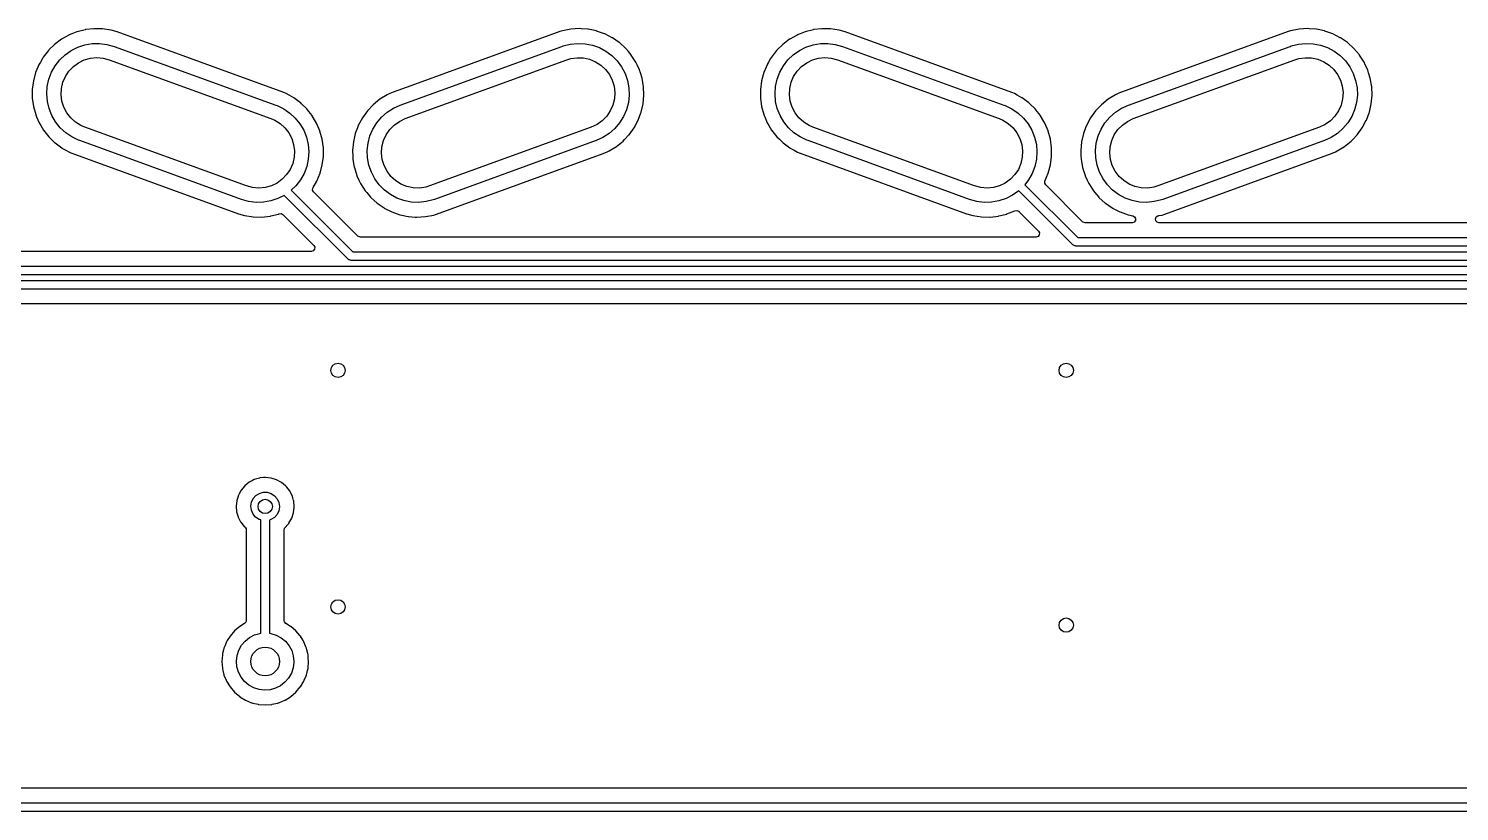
# Model space of a CAD drawing. Extents: x 14 to 417, y -165 to -100.
# Drawn here: x 65.41 to 115.32, y -162.71 to -135.39 of the extents above; entities that cross this region are included whole.
import ezdxf

# ---------------------------------------------------------------- set-up
doc = ezdxf.new("R2010")
doc.units = 0
doc.layers.add('BLACK', color=7, linetype='CONTINUOUS')

msp = doc.modelspace()

# ---------------------------------------------------------------- linework, layer by layer
at = {"layer": 'BLACK', "linetype": 'CONTINUOUS'}
for p, q in [((66.8112, -135.619), (66.5571, -135.762)), ((66.8149, -135.617), (66.8112, -135.619)), ((66.8112, -135.619), (66.8112, -135.619)), ((66.8187, -135.615), (66.8149, -135.617)), ((66.8188, -135.615), (66.8187, -135.615)), ((66.9199, -135.575), (66.8188, -135.615)), ((67.0934, -135.505), (66.9199, -135.575)), ((67.0975, -135.504), (67.0934, -135.505)), ((67.3802, -135.433), (67.0975, -135.504)), ((67.0975, -135.504), (67.0975, -135.504)), ((67.3843, -135.432), (67.3802, -135.433)), ((67.3802, -135.433), (67.3802, -135.433)), ((67.3885, -135.431), (67.3843, -135.432)), ((67.6782, -135.398), (67.3885, -135.431)), ((67.6823, -135.397), (67.6782, -135.398)), ((67.6782, -135.398), (67.6782, -135.398)), ((67.6865, -135.397), (67.6823, -135.397)), ((67.9781, -135.402), (67.6865, -135.397)), ((67.9823, -135.402), (67.9781, -135.402)), ((68.279, -135.447), (67.9823, -135.402)), ((68.283, -135.448), (68.279, -135.447)), ((68.4919, -135.509), (68.283, -135.448)), ((68.283, -135.448), (68.283, -135.448)), ((68.4939, -135.51), (68.4919, -135.509)), ((68.4958, -135.51), (68.4939, -135.51)), ((74.3068, -137.625), (68.4958, -135.51)), ((68.4958, -135.51), (68.4958, -135.51)), ((83.9379, -135.498), (78.7357, -137.392)), ((83.9392, -135.498), (83.9379, -135.498)), ((83.9379, -135.498), (83.9379, -135.498)), ((83.9867, -135.483), (83.9392, -135.498)), ((84.0255, -135.471), (83.9867, -135.483)), ((84.0289, -135.469), (84.0255, -135.471)), ((84.0255, -135.471), (84.0255, -135.471)), ((84.3234, -135.412), (84.0289, -135.469)), ((84.6229, -135.394), (84.3234, -135.412)), ((84.68, -135.399), (84.6229, -135.394)), ((84.9179, -135.416), (84.68, -135.399)), ((84.9221, -135.416), (84.9179, -135.416)), ((84.9179, -135.416), (84.9179, -135.416)), ((84.9262, -135.417), (84.9221, -135.416)), ((85.2117, -135.477), (84.9262, -135.417)), ((84.9262, -135.417), (84.9262, -135.417)), ((85.2158, -135.478), (85.2117, -135.477)), ((85.2117, -135.477), (85.2117, -135.477)), ((85.4988, -135.577), (85.2158, -135.478)), ((85.5025, -135.579), (85.4988, -135.577)), ((85.7624, -135.712), (85.5025, -135.579)), ((85.5025, -135.579), (85.5025, -135.579)), ((85.7661, -135.714), (85.7624, -135.712)), ((85.7696, -135.716), (85.7661, -135.714)), ((86.0096, -135.882), (85.7696, -135.716)), ((85.7696, -135.716), (85.7696, -135.716)), ((92.2112, -135.619), (91.9571, -135.762)), ((92.2149, -135.617), (92.2112, -135.619)), ((92.2112, -135.619), (92.2112, -135.619)), ((92.2188, -135.615), (92.2149, -135.617)), ((92.3199, -135.575), (92.2188, -135.615)), ((92.2188, -135.615), (92.2188, -135.615)), ((92.4934, -135.505), (92.3199, -135.575)), ((92.4975, -135.504), (92.4934, -135.505)), ((92.7802, -135.433), (92.4975, -135.504)), ((92.4975, -135.504), (92.4975, -135.504)), ((92.7843, -135.432), (92.7802, -135.433)), ((92.7802, -135.433), (92.7802, -135.433)), ((92.7885, -135.431), (92.7843, -135.432)), ((93.0782, -135.398), (92.7885, -135.431)), ((93.0823, -135.397), (93.0782, -135.398)), ((93.0782, -135.398), (93.0782, -135.398)), ((93.0865, -135.397), (93.0823, -135.397)), ((93.3781, -135.402), (93.0865, -135.397)), ((93.3823, -135.402), (93.3781, -135.402)), ((93.679, -135.447), (93.3823, -135.402)), ((93.683, -135.448), (93.679, -135.447)), ((93.8919, -135.509), (93.683, -135.448)), ((93.683, -135.448), (93.683, -135.448)), ((93.8939, -135.51), (93.8919, -135.509)), ((93.8958, -135.51), (93.8939, -135.51)), ((99.7068, -137.625), (93.8958, -135.51)), ((93.8958, -135.51), (93.8958, -135.51)), ((109.338, -135.498), (104.136, -137.392)), ((109.339, -135.498), (109.338, -135.498)), ((109.338, -135.498), (109.338, -135.498)), ((109.387, -135.483), (109.339, -135.498)), ((109.426, -135.471), (109.387, -135.483)), ((109.429, -135.469), (109.426, -135.471)), ((109.426, -135.471), (109.426, -135.471)), ((109.723, -135.412), (109.429, -135.469)), ((110.023, -135.394), (109.723, -135.412)), ((110.08, -135.399), (110.023, -135.394)), ((110.318, -135.416), (110.08, -135.399)), ((110.322, -135.416), (110.318, -135.416)), ((110.318, -135.416), (110.318, -135.416)), ((110.326, -135.417), (110.322, -135.416)), ((110.612, -135.477), (110.326, -135.417)), ((110.326, -135.417), (110.326, -135.417)), ((110.616, -135.478), (110.612, -135.477)), ((110.612, -135.477), (110.612, -135.477)), ((110.899, -135.577), (110.616, -135.478)), ((110.903, -135.579), (110.899, -135.577)), ((111.162, -135.712), (110.903, -135.579)), ((110.903, -135.579), (110.903, -135.579)), ((111.166, -135.714), (111.162, -135.712)), ((111.17, -135.716), (111.166, -135.714)), ((111.41, -135.882), (111.17, -135.716)), ((111.17, -135.716), (111.17, -135.716)), ((66.0977, -136.158), (65.9193, -136.388)), ((66.1002, -136.155), (66.0977, -136.158)), ((66.0977, -136.158), (66.0977, -136.158)), ((66.1169, -136.139), (66.1002, -136.155)), ((66.3109, -135.947), (66.1169, -136.139)), ((66.3139, -135.944), (66.3109, -135.947)), ((66.3109, -135.947), (66.3109, -135.947)), ((66.5535, -135.764), (66.3139, -135.944)), ((66.5571, -135.762), (66.5535, -135.764)), ((66.6798, -136.308), (66.8916, -136.158)), ((66.8916, -136.158), (67.1232, -136.041)), ((67.1232, -136.041), (67.3696, -135.96)), ((67.3696, -135.96), (67.6252, -135.916)), ((67.6252, -135.916), (67.8845, -135.91)), ((67.8845, -135.91), (68.1418, -135.943)), ((68.1418, -135.943), (68.3915, -136.013)), ((68.3915, -136.013), (74.0296, -138.066)), ((78.3704, -138.066), (84.0085, -136.013)), ((84.0085, -136.013), (84.0518, -135.998)), ((84.0518, -135.998), (84.3032, -135.935)), ((84.3032, -135.935), (84.5613, -135.909)), ((84.5613, -135.909), (84.8203, -135.921)), ((84.8203, -135.921), (85.0747, -135.972)), ((85.0747, -135.972), (85.3189, -136.059)), ((85.3189, -136.059), (85.5474, -136.182)), ((85.5474, -136.182), (85.7552, -136.337)), ((86.0131, -135.884), (86.0096, -135.882)), ((86.0096, -135.882), (86.0096, -135.882)), ((86.2353, -136.086), (86.0131, -135.884)), ((86.238, -136.089), (86.2353, -136.086)), ((86.3285, -136.196), (86.238, -136.089)), ((86.238, -136.089), (86.238, -136.089)), ((86.429, -136.315), (86.3285, -136.196)), ((91.4977, -136.158), (91.3193, -136.388)), ((91.5002, -136.155), (91.4977, -136.158)), ((91.4977, -136.158), (91.4977, -136.158)), ((91.5169, -136.139), (91.5002, -136.155)), ((91.7109, -135.947), (91.5169, -136.139)), ((91.7139, -135.944), (91.7109, -135.947)), ((91.7109, -135.947), (91.7109, -135.947)), ((91.9535, -135.764), (91.7139, -135.944)), ((91.9571, -135.762), (91.9535, -135.764)), ((92.0798, -136.308), (92.2916, -136.158)), ((92.2916, -136.158), (92.5232, -136.041)), ((92.5232, -136.041), (92.7696, -135.96)), ((92.7696, -135.96), (93.0252, -135.916)), ((93.0252, -135.916), (93.2845, -135.91)), ((93.2845, -135.91), (93.5418, -135.943)), ((93.5418, -135.943), (93.7915, -136.013)), ((93.7915, -136.013), (99.4296, -138.066)), ((103.77, -138.066), (109.409, -136.013)), ((109.409, -136.013), (109.452, -135.998)), ((109.452, -135.998), (109.703, -135.935)), ((109.703, -135.935), (109.961, -135.909)), ((109.961, -135.909), (110.22, -135.921)), ((110.22, -135.921), (110.475, -135.972)), ((110.475, -135.972), (110.719, -136.059)), ((110.719, -136.059), (110.947, -136.182)), ((110.947, -136.182), (111.155, -136.337)), ((111.413, -135.884), (111.41, -135.882)), ((111.41, -135.882), (111.41, -135.882)), ((111.635, -136.086), (111.413, -135.884)), ((111.638, -136.089), (111.635, -136.086)), ((111.729, -136.196), (111.638, -136.089)), ((111.638, -136.089), (111.638, -136.089)), ((111.829, -136.315), (111.729, -136.196)), ((65.7311, -136.734), (65.6501, -136.928)), ((65.7638, -136.655), (65.7311, -136.734)), ((65.7654, -136.651), (65.7638, -136.655)), ((65.7638, -136.655), (65.7638, -136.655)), ((65.8052, -136.583), (65.7654, -136.651)), ((65.8888, -136.439), (65.8052, -136.583)), ((65.9163, -136.392), (65.8888, -136.439)), ((65.9193, -136.388), (65.9163, -136.392)), ((66.2069, -136.918), (66.3336, -136.692)), ((66.3336, -136.692), (66.4924, -136.487)), ((66.4924, -136.487), (66.6798, -136.308)), ((66.816, -136.878), (66.9696, -136.717)), ((66.9696, -136.717), (67.1491, -136.586)), ((67.1491, -136.586), (67.349, -136.489)), ((67.349, -136.489), (67.563, -136.429)), ((67.563, -136.429), (67.7842, -136.408)), ((67.7842, -136.408), (68.0057, -136.426)), ((68.0057, -136.426), (68.2204, -136.483)), ((68.2204, -136.483), (73.8586, -138.535)), ((78.5414, -138.535), (84.1796, -136.483)), ((84.1796, -136.483), (84.3174, -136.442)), ((84.3174, -136.442), (84.5373, -136.41)), ((84.5373, -136.41), (84.7594, -136.417)), ((84.7594, -136.417), (84.9767, -136.464)), ((84.9767, -136.464), (85.1823, -136.548)), ((85.1823, -136.548), (85.3698, -136.668)), ((85.3698, -136.668), (85.5331, -136.818)), ((85.7552, -136.337), (85.9378, -136.521)), ((85.9378, -136.521), (86.0912, -136.731)), ((86.0912, -136.731), (86.2119, -136.96)), ((86.4313, -136.318), (86.429, -136.315)), ((86.5884, -136.564), (86.4313, -136.318)), ((86.5906, -136.567), (86.5884, -136.564)), ((86.5884, -136.564), (86.5884, -136.564)), ((86.6316, -136.655), (86.5906, -136.567)), ((86.7157, -136.836), (86.6316, -136.655)), ((91.1311, -136.734), (91.0501, -136.928)), ((91.1638, -136.655), (91.1311, -136.734)), ((91.1654, -136.651), (91.1638, -136.655)), ((91.1638, -136.655), (91.1638, -136.655)), ((91.2052, -136.583), (91.1654, -136.651)), ((91.2888, -136.439), (91.2052, -136.583)), ((91.3163, -136.392), (91.2888, -136.439)), ((91.3193, -136.388), (91.3163, -136.392)), ((91.6069, -136.918), (91.7336, -136.692)), ((91.7336, -136.692), (91.8924, -136.487)), ((91.8924, -136.487), (92.0798, -136.308)), ((92.216, -136.878), (92.3696, -136.717)), ((92.3696, -136.717), (92.5491, -136.586)), ((92.5491, -136.586), (92.749, -136.489)), ((92.749, -136.489), (92.963, -136.429)), ((92.963, -136.429), (93.1842, -136.408)), ((93.1842, -136.408), (93.4057, -136.426)), ((93.4057, -136.426), (93.6204, -136.483)), ((93.6204, -136.483), (99.2586, -138.535)), ((103.941, -138.535), (109.58, -136.483)), ((109.58, -136.483), (109.717, -136.442)), ((109.717, -136.442), (109.937, -136.41)), ((109.937, -136.41), (110.159, -136.417)), ((110.159, -136.417), (110.377, -136.464)), ((110.377, -136.464), (110.582, -136.548)), ((110.582, -136.548), (110.77, -136.668)), ((110.77, -136.668), (110.933, -136.818)), ((111.155, -136.337), (111.338, -136.521)), ((111.338, -136.521), (111.491, -136.731)), ((111.491, -136.731), (111.612, -136.96)), ((111.831, -136.318), (111.829, -136.315)), ((111.988, -136.564), (111.831, -136.318)), ((111.991, -136.567), (111.988, -136.564)), ((111.988, -136.564), (111.988, -136.564)), ((112.032, -136.655), (111.991, -136.567)), ((112.116, -136.836), (112.032, -136.655)), ((65.5725, -137.218), (65.5338, -137.516)), ((65.6501, -136.928), (65.5725, -137.218)), ((66.06, -137.414), (66.115, -137.161)), ((66.115, -137.161), (66.2069, -136.918)), ((66.6055, -137.268), (66.6934, -137.063)), ((66.6934, -137.063), (66.816, -136.878)), ((85.5331, -136.818), (85.6671, -136.996)), ((85.6671, -136.996), (85.7677, -137.194)), ((85.7677, -137.194), (85.8315, -137.407)), ((86.2119, -136.96), (86.2974, -137.205)), ((86.2974, -137.205), (86.3458, -137.46)), ((86.7174, -136.839), (86.7157, -136.836)), ((86.7157, -136.836), (86.7157, -136.836)), ((86.7187, -136.843), (86.7174, -136.839)), ((86.7466, -136.933), (86.7187, -136.843)), ((86.7187, -136.843), (86.7187, -136.843)), ((86.8072, -137.126), (86.7466, -136.933)), ((86.8582, -137.421), (86.8072, -137.126)), ((90.9725, -137.218), (90.9338, -137.516)), ((91.0501, -136.928), (90.9725, -137.218)), ((91.46, -137.414), (91.515, -137.161)), ((91.515, -137.161), (91.6069, -136.918)), ((92.0055, -137.268), (92.0934, -137.063)), ((92.0934, -137.063), (92.216, -136.878)), ((110.933, -136.818), (111.067, -136.996)), ((111.067, -136.996), (111.168, -137.194)), ((111.168, -137.194), (111.232, -137.407)), ((111.612, -136.96), (111.697, -137.205)), ((111.697, -137.205), (111.746, -137.46)), ((112.117, -136.839), (112.116, -136.836)), ((112.116, -136.836), (112.116, -136.836)), ((112.119, -136.843), (112.117, -136.839)), ((112.147, -136.933), (112.119, -136.843)), ((112.119, -136.843), (112.119, -136.843)), ((112.207, -137.126), (112.147, -136.933)), ((112.258, -137.421), (112.207, -137.126)), ((65.5338, -137.516), (65.5342, -137.614)), ((65.5342, -137.614), (65.5349, -137.807)), ((66.043, -137.673), (66.06, -137.414)), ((66.0645, -137.932), (66.043, -137.673)), ((66.5438, -137.706), (66.5551, -137.484)), ((66.5721, -137.926), (66.5438, -137.706)), ((66.5551, -137.484), (66.6055, -137.268)), ((74.3081, -137.626), (74.3068, -137.625)), ((74.3068, -137.625), (74.3068, -137.625)), ((74.3095, -137.626), (74.3081, -137.626)), ((74.3386, -137.639), (74.3095, -137.626)), ((74.3095, -137.626), (74.3095, -137.626)), ((74.3949, -137.662), (74.3386, -137.639)), ((74.4909, -137.715), (74.3949, -137.662)), ((74.6536, -137.805), (74.4909, -137.715)), ((77.9202, -137.704), (77.6641, -137.86)), ((78.0119, -137.664), (77.9202, -137.704)), ((78.123, -137.615), (78.0119, -137.664)), ((78.1231, -137.615), (78.123, -137.615)), ((78.125, -137.614), (78.1231, -137.615)), ((78.7357, -137.392), (78.125, -137.614)), ((85.8315, -137.407), (85.8567, -137.627)), ((85.8567, -137.627), (85.8424, -137.849)), ((86.356, -137.719), (86.3278, -137.977)), ((86.3458, -137.46), (86.356, -137.719)), ((86.8415, -138.02), (86.8697, -137.721)), ((86.8697, -137.721), (86.8582, -137.421)), ((90.9338, -137.516), (90.9342, -137.614)), ((90.9342, -137.614), (90.9349, -137.807)), ((91.443, -137.673), (91.46, -137.414)), ((91.4645, -137.932), (91.443, -137.673)), ((91.9438, -137.706), (91.9551, -137.484)), ((91.9721, -137.926), (91.9438, -137.706)), ((91.9551, -137.484), (92.0055, -137.268)), ((99.7081, -137.626), (99.7068, -137.625)), ((99.7068, -137.625), (99.7068, -137.625)), ((99.7095, -137.626), (99.7081, -137.626)), ((99.7386, -137.639), (99.7095, -137.626)), ((99.7095, -137.626), (99.7095, -137.626)), ((99.7949, -137.662), (99.7386, -137.639)), ((99.8909, -137.715), (99.7949, -137.662)), ((100.054, -137.805), (99.8909, -137.715)), ((103.32, -137.704), (103.064, -137.86)), ((103.412, -137.664), (103.32, -137.704)), ((103.523, -137.615), (103.412, -137.664)), ((103.525, -137.614), (103.523, -137.615)), ((103.523, -137.615), (103.523, -137.615)), ((104.136, -137.392), (103.525, -137.614)), ((111.232, -137.407), (111.257, -137.627)), ((111.257, -137.627), (111.242, -137.849)), ((111.756, -137.719), (111.728, -137.977)), ((111.746, -137.46), (111.756, -137.719)), ((112.242, -138.02), (112.27, -137.721)), ((112.27, -137.721), (112.258, -137.421)), ((65.5349, -137.807), (65.5349, -137.816)), ((65.5349, -137.816), (65.5756, -138.113)), ((65.5756, -138.113), (65.5767, -138.117)), ((65.5767, -138.117), (65.5767, -138.117)), ((65.5767, -138.117), (65.6537, -138.397)), ((66.1239, -138.184), (66.0645, -137.932)), ((66.22, -138.425), (66.1239, -138.184)), ((66.6389, -138.138), (66.5721, -137.926)), ((66.7422, -138.335), (66.6389, -138.138)), ((74.0296, -138.066), (74.0725, -138.082)), ((74.0725, -138.082), (74.3061, -138.195)), ((74.3061, -138.195), (74.5205, -138.34)), ((74.6573, -137.807), (74.6536, -137.805)), ((74.6536, -137.805), (74.6536, -137.805)), ((74.6606, -137.81), (74.6573, -137.807)), ((74.8948, -137.984), (74.6606, -137.81)), ((74.6606, -137.81), (74.6606, -137.81)), ((74.8981, -137.986), (74.8948, -137.984)), ((74.8948, -137.984), (74.8948, -137.984)), ((74.9011, -137.989), (74.8981, -137.986)), ((74.9284, -138.016), (74.9011, -137.989)), ((74.9011, -137.989), (74.9011, -137.989)), ((75.1132, -138.195), (74.9284, -138.016)), ((75.1158, -138.199), (75.1132, -138.195)), ((75.184, -138.285), (75.1158, -138.199)), ((75.1158, -138.199), (75.1158, -138.199)), ((77.4281, -138.052), (77.2277, -138.264)), ((77.431, -138.049), (77.4281, -138.052)), ((77.4281, -138.052), (77.4281, -138.052)), ((77.6641, -137.86), (77.431, -138.049)), ((77.9157, -138.312), (78.1339, -138.172)), ((78.1339, -138.172), (78.3704, -138.066)), ((85.789, -138.065), (85.6982, -138.268)), ((85.8424, -137.849), (85.789, -138.065)), ((86.2617, -138.228), (86.1593, -138.466)), ((86.3278, -137.977), (86.2617, -138.228)), ((86.774, -138.312), (86.8415, -138.02)), ((90.9349, -137.807), (90.9349, -137.816)), ((90.9349, -137.816), (90.9756, -138.113)), ((90.9756, -138.113), (90.9767, -138.117)), ((90.9767, -138.117), (90.9767, -138.117)), ((90.9767, -138.117), (91.0537, -138.397)), ((91.5239, -138.184), (91.4645, -137.932)), ((91.62, -138.425), (91.5239, -138.184)), ((92.0389, -138.138), (91.9721, -137.926)), ((92.1422, -138.335), (92.0389, -138.138)), ((99.4296, -138.066), (99.4725, -138.082)), ((99.4725, -138.082), (99.7061, -138.195)), ((99.7061, -138.195), (99.9205, -138.34)), ((100.057, -137.807), (100.054, -137.805)), ((100.054, -137.805), (100.054, -137.805)), ((100.061, -137.81), (100.057, -137.807)), ((100.295, -137.984), (100.061, -137.81)), ((100.061, -137.81), (100.061, -137.81)), ((100.298, -137.986), (100.295, -137.984)), ((100.295, -137.984), (100.295, -137.984)), ((100.301, -137.989), (100.298, -137.986)), ((100.328, -138.016), (100.301, -137.989)), ((100.301, -137.989), (100.301, -137.989)), ((100.513, -138.195), (100.328, -138.016)), ((100.516, -138.199), (100.513, -138.195)), ((100.584, -138.285), (100.516, -138.199)), ((100.516, -138.199), (100.516, -138.199)), ((102.828, -138.052), (102.628, -138.264)), ((102.831, -138.049), (102.828, -138.052)), ((102.828, -138.052), (102.828, -138.052)), ((103.064, -137.86), (102.831, -138.049)), ((103.316, -138.312), (103.534, -138.172)), ((103.534, -138.172), (103.77, -138.066)), ((111.189, -138.065), (111.098, -138.268)), ((111.242, -137.849), (111.189, -138.065)), ((111.662, -138.228), (111.559, -138.466)), ((111.728, -137.977), (111.662, -138.228)), ((112.174, -138.312), (112.242, -138.02)), ((65.6537, -138.397), (65.6553, -138.402)), ((65.6553, -138.402), (65.6569, -138.406)), ((65.6569, -138.406), (65.6569, -138.406)), ((65.6569, -138.406), (65.6871, -138.477)), ((65.6871, -138.477), (65.7725, -138.679)), ((65.7725, -138.679), (65.7746, -138.682)), ((65.7746, -138.682), (65.7746, -138.682)), ((65.7746, -138.682), (65.8319, -138.779)), ((66.3507, -138.649), (66.22, -138.425)), ((66.5131, -138.851), (66.3507, -138.649)), ((66.8787, -138.51), (66.7422, -138.335)), ((67.0441, -138.659), (66.8787, -138.51)), ((67.2332, -138.776), (67.0441, -138.659)), ((73.8586, -138.535), (73.9908, -138.592)), ((73.9908, -138.592), (74.1799, -138.709)), ((74.1799, -138.709), (74.3453, -138.858)), ((74.5205, -138.34), (74.7109, -138.517)), ((74.7109, -138.517), (74.8733, -138.719)), ((74.8733, -138.719), (75.004, -138.943)), ((75.2988, -138.431), (75.184, -138.285)), ((75.3009, -138.435), (75.2988, -138.431)), ((75.4166, -138.63), (75.3009, -138.435)), ((75.3009, -138.435), (75.3009, -138.435)), ((75.4515, -138.689), (75.4166, -138.63)), ((75.5687, -138.966), (75.4515, -138.689)), ((77.0493, -138.511), (76.9075, -138.775)), ((77.2248, -138.267), (77.0493, -138.511)), ((77.2277, -138.264), (77.2248, -138.267)), ((77.4167, -138.902), (77.5531, -138.681)), ((77.5531, -138.681), (77.7207, -138.483)), ((77.7207, -138.483), (77.9157, -138.312)), ((78.1588, -138.758), (78.3401, -138.63)), ((78.3401, -138.63), (78.5414, -138.535)), ((85.2359, -138.738), (85.0346, -138.833)), ((85.4172, -138.61), (85.2359, -138.738)), ((85.573, -138.451), (85.4172, -138.61)), ((85.6982, -138.268), (85.573, -138.451)), ((86.0229, -138.687), (85.8553, -138.885)), ((86.1593, -138.466), (86.0229, -138.687)), ((86.5267, -138.857), (86.6685, -138.593)), ((86.6685, -138.593), (86.6703, -138.588)), ((86.6703, -138.588), (86.7667, -138.332)), ((86.7667, -138.332), (86.774, -138.312)), ((91.0537, -138.397), (91.0553, -138.402)), ((91.0553, -138.402), (91.0569, -138.406)), ((91.0569, -138.406), (91.0569, -138.406)), ((91.0569, -138.406), (91.0871, -138.477)), ((91.0871, -138.477), (91.1725, -138.679)), ((91.1725, -138.679), (91.1746, -138.682)), ((91.1746, -138.682), (91.1746, -138.682)), ((91.1746, -138.682), (91.2319, -138.779)), ((91.7507, -138.649), (91.62, -138.425)), ((91.9131, -138.851), (91.7507, -138.649)), ((92.2787, -138.51), (92.1422, -138.335)), ((92.4441, -138.659), (92.2787, -138.51)), ((92.6332, -138.776), (92.4441, -138.659)), ((99.2586, -138.535), (99.3908, -138.592)), ((99.3908, -138.592), (99.5799, -138.709)), ((99.5799, -138.709), (99.7453, -138.858)), ((99.9205, -138.34), (100.111, -138.517)), ((100.111, -138.517), (100.273, -138.719)), ((100.273, -138.719), (100.404, -138.943)), ((100.699, -138.431), (100.584, -138.285)), ((100.701, -138.435), (100.699, -138.431)), ((100.817, -138.63), (100.701, -138.435)), ((100.701, -138.435), (100.701, -138.435)), ((100.851, -138.689), (100.817, -138.63)), ((100.969, -138.966), (100.851, -138.689)), ((102.449, -138.511), (102.308, -138.775)), ((102.625, -138.267), (102.449, -138.511)), ((102.628, -138.264), (102.625, -138.267)), ((102.817, -138.902), (102.953, -138.681)), ((102.953, -138.681), (103.121, -138.483)), ((103.121, -138.483), (103.316, -138.312)), ((103.559, -138.758), (103.74, -138.63)), ((103.74, -138.63), (103.941, -138.535)), ((110.636, -138.738), (110.435, -138.833)), ((110.817, -138.61), (110.636, -138.738)), ((110.973, -138.451), (110.817, -138.61)), ((111.098, -138.268), (110.973, -138.451)), ((111.423, -138.687), (111.255, -138.885)), ((111.559, -138.466), (111.423, -138.687)), ((111.927, -138.857), (112.068, -138.593)), ((112.068, -138.593), (112.07, -138.588)), ((112.07, -138.588), (112.167, -138.332)), ((112.167, -138.332), (112.174, -138.312)), ((65.8319, -138.779), (65.9252, -138.937)), ((65.9252, -138.937), (65.9707, -138.995)), ((65.9707, -138.995), (66.1082, -139.169)), ((66.1082, -139.169), (66.1082, -139.169)), ((66.1082, -139.169), (66.1108, -139.173)), ((66.1108, -139.173), (66.1966, -139.256)), ((66.7035, -139.028), (66.5131, -138.851)), ((66.9179, -139.173), (66.7035, -139.028)), ((67.1515, -139.286), (66.9179, -139.173)), ((67.3654, -138.833), (67.2332, -138.776)), ((73.0036, -140.885), (67.3654, -138.833)), ((74.3453, -138.858), (74.4818, -139.033)), ((74.4818, -139.033), (74.5851, -139.23)), ((74.5851, -139.23), (74.6519, -139.442)), ((75.004, -138.943), (75.1001, -139.184)), ((75.1001, -139.184), (75.1595, -139.436)), ((75.5698, -138.97), (75.5687, -138.966)), ((75.6473, -139.251), (75.5698, -138.97)), ((75.5698, -138.97), (75.5698, -138.97)), ((76.802, -139.056), (76.7345, -139.348)), ((76.8753, -138.861), (76.802, -139.056)), ((76.9061, -138.779), (76.8753, -138.861)), ((76.9075, -138.775), (76.9061, -138.779)), ((76.9061, -138.779), (76.9061, -138.779)), ((77.2482, -139.391), (77.3143, -139.14)), ((77.3143, -139.14), (77.4167, -138.902)), ((77.787, -139.303), (77.8778, -139.1)), ((77.8778, -139.1), (78.003, -138.917)), ((78.003, -138.917), (78.1588, -138.758)), ((85.0346, -138.833), (79.3964, -140.885)), ((85.4421, -139.196), (85.2056, -139.302)), ((85.6603, -139.056), (85.4421, -139.196)), ((85.8553, -138.885), (85.6603, -139.056)), ((86.1982, -139.263), (86.3483, -139.104)), ((86.3483, -139.104), (86.3512, -139.101)), ((86.3483, -139.104), (86.3483, -139.104)), ((86.3512, -139.101), (86.5267, -138.857)), ((91.2319, -138.779), (91.3252, -138.937)), ((91.3252, -138.937), (91.3707, -138.995)), ((91.3707, -138.995), (91.5082, -139.169)), ((91.5082, -139.169), (91.5082, -139.169)), ((91.5082, -139.169), (91.5108, -139.173)), ((91.5108, -139.173), (91.5966, -139.256)), ((92.1035, -139.028), (91.9131, -138.851)), ((92.3179, -139.173), (92.1035, -139.028)), ((92.5515, -139.286), (92.3179, -139.173)), ((92.7654, -138.833), (92.6332, -138.776)), ((98.4036, -140.885), (92.7654, -138.833)), ((99.7453, -138.858), (99.8818, -139.033)), ((99.8818, -139.033), (99.9851, -139.23)), ((99.9851, -139.23), (100.052, -139.442)), ((100.404, -138.943), (100.5, -139.184)), ((100.5, -139.184), (100.56, -139.436)), ((100.97, -138.97), (100.969, -138.966)), ((101.047, -139.251), (100.97, -138.97)), ((100.97, -138.97), (100.97, -138.97)), ((102.202, -139.056), (102.134, -139.348)), ((102.275, -138.861), (102.202, -139.056)), ((102.306, -138.779), (102.275, -138.861)), ((102.308, -138.775), (102.306, -138.779)), ((102.306, -138.779), (102.306, -138.779)), ((102.648, -139.391), (102.714, -139.14)), ((102.714, -139.14), (102.817, -138.902)), ((103.187, -139.303), (103.278, -139.1)), ((103.278, -139.1), (103.403, -138.917)), ((103.403, -138.917), (103.559, -138.758)), ((110.435, -138.833), (104.796, -140.885)), ((110.842, -139.196), (110.606, -139.302)), ((111.06, -139.056), (110.842, -139.196)), ((111.255, -138.885), (111.06, -139.056)), ((111.598, -139.263), (111.748, -139.104)), ((111.748, -139.104), (111.751, -139.101)), ((111.748, -139.104), (111.748, -139.104)), ((111.751, -139.101), (111.927, -138.857)), ((66.1966, -139.256), (66.3229, -139.379)), ((66.3229, -139.379), (66.3229, -139.379)), ((66.3229, -139.379), (66.3259, -139.382)), ((66.3259, -139.382), (66.3292, -139.384)), ((66.3292, -139.384), (66.3292, -139.384)), ((66.3292, -139.384), (66.5634, -139.558)), ((66.5634, -139.558), (66.5634, -139.558)), ((66.5634, -139.558), (66.5667, -139.561)), ((66.5667, -139.561), (66.5704, -139.563)), ((66.5704, -139.563), (66.5704, -139.563)), ((66.5704, -139.563), (66.7096, -139.64)), ((66.7096, -139.64), (66.8291, -139.706)), ((66.8291, -139.706), (66.8854, -139.729)), ((66.8854, -139.729), (66.9145, -139.742)), ((67.1944, -139.302), (67.1515, -139.286)), ((72.8325, -141.355), (67.1944, -139.302)), ((74.6519, -139.442), (74.6802, -139.662)), ((74.6802, -139.662), (74.6689, -139.884)), ((75.1595, -139.436), (75.181, -139.695)), ((75.181, -139.695), (75.164, -139.954)), ((75.6484, -139.255), (75.6473, -139.251)), ((75.6473, -139.251), (75.6473, -139.251)), ((75.6891, -139.552), (75.6484, -139.255)), ((75.6891, -139.556), (75.6891, -139.552)), ((75.6894, -139.647), (75.6891, -139.556)), ((75.6891, -139.556), (75.6891, -139.556)), ((75.6895, -139.651), (75.6894, -139.647)), ((75.6902, -139.852), (75.6895, -139.651)), ((76.7345, -139.348), (76.7062, -139.647)), ((76.7062, -139.647), (76.714, -139.848)), ((77.22, -139.649), (77.2482, -139.391)), ((77.2302, -139.908), (77.22, -139.649)), ((77.7193, -139.741), (77.7336, -139.519)), ((77.7336, -139.519), (77.787, -139.303)), ((85.2056, -139.302), (79.5675, -141.355)), ((85.453, -139.753), (85.5934, -139.691)), ((85.5934, -139.691), (85.6558, -139.664)), ((85.6558, -139.664), (85.9119, -139.508)), ((85.9119, -139.508), (86.145, -139.319)), ((86.145, -139.319), (86.1982, -139.263)), ((91.5966, -139.256), (91.7229, -139.379)), ((91.7229, -139.379), (91.7229, -139.379)), ((91.7229, -139.379), (91.7259, -139.382)), ((91.7259, -139.382), (91.7292, -139.384)), ((91.7292, -139.384), (91.7292, -139.384)), ((91.7292, -139.384), (91.9634, -139.558)), ((91.9634, -139.558), (91.9634, -139.558)), ((91.9634, -139.558), (91.9667, -139.561)), ((91.9667, -139.561), (91.9704, -139.563)), ((91.9704, -139.563), (91.9704, -139.563)), ((91.9704, -139.563), (92.1096, -139.64)), ((92.1096, -139.64), (92.2291, -139.706)), ((92.2291, -139.706), (92.2854, -139.729)), ((92.2854, -139.729), (92.3145, -139.742)), ((92.5944, -139.302), (92.5515, -139.286)), ((98.2325, -141.355), (92.5944, -139.302)), ((100.052, -139.442), (100.08, -139.662)), ((100.08, -139.662), (100.069, -139.884)), ((100.56, -139.436), (100.581, -139.695)), ((100.581, -139.695), (100.564, -139.954)), ((101.048, -139.255), (101.047, -139.251)), ((101.047, -139.251), (101.047, -139.251)), ((101.089, -139.552), (101.048, -139.255)), ((101.089, -139.556), (101.089, -139.552)), ((101.089, -139.651), (101.089, -139.556)), ((101.089, -139.556), (101.089, -139.556)), ((101.09, -139.852), (101.089, -139.651)), ((102.134, -139.348), (102.106, -139.647)), ((102.106, -139.647), (102.114, -139.848)), ((102.62, -139.649), (102.648, -139.391)), ((102.63, -139.908), (102.62, -139.649)), ((103.119, -139.741), (103.134, -139.519)), ((103.134, -139.519), (103.187, -139.303)), ((110.606, -139.302), (104.967, -141.355)), ((110.853, -139.753), (110.993, -139.691)), ((110.993, -139.691), (111.056, -139.664)), ((111.056, -139.664), (111.312, -139.508)), ((111.312, -139.508), (111.545, -139.319)), ((111.545, -139.319), (111.598, -139.263)), ((66.9145, -139.742), (66.9145, -139.742)), ((66.9145, -139.742), (66.9159, -139.742)), ((66.9159, -139.742), (66.9172, -139.743)), ((66.9172, -139.743), (66.9172, -139.743)), ((66.9172, -139.743), (72.7282, -141.858)), ((74.6185, -140.1), (74.5306, -140.305)), ((74.6689, -139.884), (74.6185, -140.1)), ((75.109, -140.207), (75.0171, -140.45)), ((75.164, -139.954), (75.109, -140.207)), ((75.5739, -140.44), (75.6515, -140.15)), ((75.6515, -140.15), (75.6902, -139.852)), ((76.714, -139.848), (76.7174, -139.938)), ((76.7174, -139.938), (76.7178, -139.947)), ((76.7178, -139.947), (76.7688, -140.242)), ((77.2786, -140.163), (77.2302, -139.908)), ((77.3641, -140.408), (77.2786, -140.163)), ((77.7445, -139.961), (77.7193, -139.741)), ((77.8083, -140.174), (77.7445, -139.961)), ((77.9089, -140.372), (77.8083, -140.174)), ((79.6381, -141.87), (85.4491, -139.755)), ((85.4491, -139.755), (85.451, -139.754)), ((85.4491, -139.755), (85.4491, -139.755)), ((85.451, -139.754), (85.4529, -139.753)), ((85.4529, -139.753), (85.453, -139.753)), ((92.3145, -139.742), (92.3145, -139.742)), ((92.3145, -139.742), (92.3159, -139.742)), ((92.3159, -139.742), (92.3172, -139.743)), ((92.3172, -139.743), (92.3172, -139.743)), ((92.3172, -139.743), (98.1282, -141.858)), ((100.019, -140.1), (99.9306, -140.305)), ((100.069, -139.884), (100.019, -140.1)), ((100.509, -140.207), (100.417, -140.45)), ((100.564, -139.954), (100.509, -140.207)), ((100.974, -140.44), (101.052, -140.15)), ((101.052, -140.15), (101.09, -139.852)), ((102.114, -139.848), (102.117, -139.938)), ((102.117, -139.938), (102.118, -139.947)), ((102.118, -139.947), (102.169, -140.242)), ((102.679, -140.163), (102.63, -139.908)), ((102.764, -140.408), (102.679, -140.163)), ((103.144, -139.961), (103.119, -139.741)), ((103.208, -140.174), (103.144, -139.961)), ((103.309, -140.372), (103.208, -140.174)), ((105.038, -141.87), (110.849, -139.755)), ((110.849, -139.755), (110.851, -139.754)), ((110.849, -139.755), (110.849, -139.755)), ((110.851, -139.754), (110.853, -139.753)), ((110.853, -139.753), (110.853, -139.753)), ((74.2544, -140.651), (74.0749, -140.782)), ((74.408, -140.49), (74.2544, -140.651)), ((74.5306, -140.305), (74.408, -140.49)), ((74.8904, -140.676), (74.7316, -140.881)), ((75.0171, -140.45), (74.8904, -140.676)), ((75.3287, -140.94), (75.4565, -140.72)), ((75.4565, -140.72), (75.4586, -140.717)), ((75.4565, -140.72), (75.4565, -140.72)), ((75.4586, -140.717), (75.5739, -140.44)), ((76.7688, -140.242), (76.7701, -140.246)), ((76.7701, -140.246), (76.7701, -140.246)), ((76.7701, -140.246), (76.8573, -140.525)), ((76.8573, -140.525), (76.8586, -140.529)), ((76.8586, -140.529), (76.8603, -140.532)), ((76.8603, -140.532), (76.8603, -140.532)), ((76.8603, -140.532), (76.9315, -140.685)), ((76.9315, -140.685), (76.9854, -140.801)), ((77.4848, -140.637), (77.3641, -140.408)), ((77.6382, -140.847), (77.4848, -140.637)), ((78.0429, -140.55), (77.9089, -140.372)), ((78.2062, -140.7), (78.0429, -140.55)), ((78.3937, -140.82), (78.2062, -140.7)), ((99.6544, -140.651), (99.4749, -140.782)), ((99.808, -140.49), (99.6544, -140.651)), ((99.9306, -140.305), (99.808, -140.49)), ((100.29, -140.676), (100.161, -140.843)), ((100.417, -140.45), (100.29, -140.676)), ((100.853, -140.788), (100.86, -140.713)), ((100.86, -140.713), (100.974, -140.44)), ((102.169, -140.242), (102.17, -140.246)), ((102.17, -140.246), (102.17, -140.246)), ((102.17, -140.246), (102.257, -140.525)), ((102.257, -140.525), (102.259, -140.529)), ((102.259, -140.529), (102.26, -140.532)), ((102.26, -140.532), (102.26, -140.532)), ((102.26, -140.532), (102.331, -140.685)), ((102.331, -140.685), (102.385, -140.801)), ((102.885, -140.637), (102.764, -140.408)), ((103.038, -140.847), (102.885, -140.637)), ((103.443, -140.55), (103.309, -140.372)), ((103.606, -140.7), (103.443, -140.55)), ((103.794, -140.82), (103.606, -140.7)), ((73.2183, -140.942), (73.0036, -140.885)), ((73.4398, -140.96), (73.2183, -140.942)), ((73.661, -140.939), (73.4398, -140.96)), ((73.875, -140.879), (73.661, -140.939)), ((74.0749, -140.782), (73.875, -140.879)), ((74.3261, -141.213), (74.1008, -141.327)), ((76.551, -143.438), (74.3261, -141.213)), ((74.7316, -140.881), (74.5715, -141.034)), ((74.5715, -141.034), (76.7192, -143.182)), ((75.3144, -141.03), (75.3195, -140.959)), ((75.3485, -141.092), (75.3144, -141.03)), ((75.3195, -140.959), (75.3287, -140.94)), ((76.893, -142.637), (75.3485, -141.092)), ((76.9854, -140.801), (76.9876, -140.804)), ((76.9876, -140.804), (76.9876, -140.804)), ((76.9876, -140.804), (77.0915, -140.967)), ((77.0915, -140.967), (77.147, -141.053)), ((77.147, -141.053), (77.2012, -141.117)), ((77.2012, -141.117), (77.338, -141.279)), ((77.8208, -141.031), (77.6382, -140.847)), ((78.0286, -141.186), (77.8208, -141.031)), ((78.2571, -141.309), (78.0286, -141.186)), ((78.5993, -140.904), (78.3937, -140.82)), ((78.8166, -140.951), (78.5993, -140.904)), ((79.0387, -140.958), (78.8166, -140.951)), ((79.2586, -140.926), (79.0387, -140.958)), ((79.3964, -140.885), (79.2586, -140.926)), ((98.6183, -140.942), (98.4036, -140.885)), ((98.8398, -140.96), (98.6183, -140.942)), ((99.061, -140.939), (98.8398, -140.96)), ((99.275, -140.879), (99.061, -140.939)), ((99.4749, -140.782), (99.275, -140.879)), ((99.7324, -141.21), (99.5008, -141.327)), ((99.9442, -141.06), (99.7324, -141.21)), ((99.9494, -141.055), (99.9442, -141.06)), ((101.833, -142.939), (99.9494, -141.055)), ((100.161, -140.843), (102.001, -142.683)), ((100.887, -140.85), (100.853, -140.788)), ((102.174, -142.137), (100.887, -140.85)), ((102.385, -140.801), (102.388, -140.804)), ((102.388, -140.804), (102.388, -140.804)), ((102.388, -140.804), (102.492, -140.967)), ((102.492, -140.967), (102.547, -141.053)), ((102.547, -141.053), (102.601, -141.117)), ((102.601, -141.117), (102.738, -141.279)), ((103.221, -141.031), (103.038, -140.847)), ((103.429, -141.186), (103.221, -141.031)), ((103.657, -141.309), (103.429, -141.186)), ((103.999, -140.904), (103.794, -140.82)), ((104.217, -140.951), (103.999, -140.904)), ((104.439, -140.958), (104.217, -140.951)), ((104.659, -140.926), (104.439, -140.958)), ((104.796, -140.885), (104.659, -140.926)), ((73.0822, -141.425), (72.8325, -141.355)), ((73.3395, -141.458), (73.0822, -141.425)), ((73.5988, -141.452), (73.3395, -141.458)), ((73.8544, -141.408), (73.5988, -141.452)), ((74.1008, -141.327), (73.8544, -141.408)), ((77.338, -141.279), (77.338, -141.279)), ((77.338, -141.279), (77.3407, -141.282)), ((77.3407, -141.282), (77.5629, -141.484)), ((77.5629, -141.484), (77.5664, -141.486)), ((77.5664, -141.486), (77.5664, -141.486)), ((77.5664, -141.486), (77.8064, -141.652)), ((77.8064, -141.652), (77.8064, -141.652)), ((77.8064, -141.652), (77.8099, -141.654)), ((77.8099, -141.654), (77.8136, -141.656)), ((77.8136, -141.656), (78.0735, -141.789)), ((78.5013, -141.396), (78.2571, -141.309)), ((78.7557, -141.447), (78.5013, -141.396)), ((79.0147, -141.459), (78.7557, -141.447)), ((79.2728, -141.433), (79.0147, -141.459)), ((79.5242, -141.37), (79.2728, -141.433)), ((79.5675, -141.355), (79.5242, -141.37)), ((98.4822, -141.425), (98.2325, -141.355)), ((98.7395, -141.458), (98.4822, -141.425)), ((98.9988, -141.452), (98.7395, -141.458)), ((99.2544, -141.408), (98.9988, -141.452)), ((99.5008, -141.327), (99.2544, -141.408)), ((102.738, -141.279), (102.738, -141.279)), ((102.738, -141.279), (102.741, -141.282)), ((102.741, -141.282), (102.963, -141.484)), ((102.963, -141.484), (102.966, -141.486)), ((102.966, -141.486), (102.966, -141.486)), ((102.966, -141.486), (103.206, -141.652)), ((103.206, -141.652), (103.206, -141.652)), ((103.206, -141.652), (103.21, -141.654)), ((103.21, -141.654), (103.214, -141.656)), ((103.214, -141.656), (103.473, -141.789)), ((103.901, -141.396), (103.657, -141.309)), ((104.156, -141.447), (103.901, -141.396)), ((104.415, -141.459), (104.156, -141.447)), ((104.673, -141.433), (104.415, -141.459)), ((104.924, -141.37), (104.673, -141.433)), ((104.967, -141.355), (104.924, -141.37)), ((72.7282, -141.858), (72.7282, -141.858)), ((72.7282, -141.858), (72.7301, -141.858)), ((72.7301, -141.858), (72.7321, -141.859)), ((72.7321, -141.859), (72.7321, -141.859)), ((72.7321, -141.859), (72.941, -141.92)), ((72.941, -141.92), (72.941, -141.92)), ((72.941, -141.92), (72.945, -141.921)), ((72.945, -141.921), (73.2417, -141.966)), ((73.2417, -141.966), (73.2458, -141.966)), ((73.2458, -141.966), (73.5375, -141.971)), ((73.5375, -141.971), (73.5417, -141.971)), ((73.5417, -141.971), (73.5458, -141.97)), ((73.5458, -141.97), (73.8355, -141.937)), ((73.5458, -141.97), (73.5458, -141.97)), ((73.8355, -141.937), (73.8397, -141.936)), ((73.8397, -141.936), (73.8541, -141.933)), ((73.8541, -141.933), (74.1265, -141.864)), ((74.1265, -141.864), (74.1306, -141.863)), ((74.1265, -141.864), (74.1265, -141.864)), ((74.1306, -141.863), (74.1344, -141.861)), ((74.1344, -141.861), (74.1434, -141.858)), ((74.1344, -141.861), (74.1344, -141.861)), ((74.1434, -141.858), (74.2141, -141.851)), ((74.2141, -141.851), (74.2793, -141.886)), ((74.2793, -141.886), (75.3518, -142.958)), ((78.0735, -141.789), (78.0735, -141.789)), ((78.0735, -141.789), (78.0772, -141.791)), ((78.0772, -141.791), (78.3602, -141.89)), ((78.3602, -141.89), (78.3643, -141.891)), ((78.3643, -141.891), (78.3643, -141.891)), ((78.3643, -141.891), (78.6498, -141.951)), ((78.6498, -141.951), (78.6498, -141.951)), ((78.6498, -141.951), (78.6539, -141.952)), ((78.6539, -141.952), (78.6581, -141.952)), ((78.6581, -141.952), (78.6581, -141.952)), ((78.6581, -141.952), (78.896, -141.969)), ((78.896, -141.969), (78.9531, -141.974)), ((78.9531, -141.974), (79.2526, -141.956)), ((79.2526, -141.956), (79.5471, -141.899)), ((79.5471, -141.899), (79.6007, -141.882)), ((79.6007, -141.882), (79.6354, -141.871)), ((79.6354, -141.871), (79.6368, -141.87)), ((79.6354, -141.871), (79.6354, -141.871)), ((79.6368, -141.87), (79.6381, -141.87)), ((79.6381, -141.87), (79.6381, -141.87)), ((98.1282, -141.858), (98.1282, -141.858)), ((98.1282, -141.858), (98.1301, -141.858)), ((98.1301, -141.858), (98.1321, -141.859)), ((98.1321, -141.859), (98.1321, -141.859)), ((98.1321, -141.859), (98.341, -141.92)), ((98.341, -141.92), (98.341, -141.92)), ((98.341, -141.92), (98.345, -141.921)), ((98.345, -141.921), (98.6417, -141.966)), ((98.6417, -141.966), (98.6458, -141.966)), ((98.6458, -141.966), (98.9375, -141.971)), ((98.9375, -141.971), (98.9417, -141.971)), ((98.9417, -141.971), (98.9458, -141.97)), ((98.9458, -141.97), (99.2355, -141.937)), ((98.9458, -141.97), (98.9458, -141.97)), ((99.2355, -141.937), (99.2397, -141.936)), ((99.2397, -141.936), (99.2541, -141.933)), ((99.2541, -141.933), (99.5265, -141.864)), ((99.5265, -141.864), (99.5306, -141.863)), ((99.5265, -141.864), (99.5265, -141.864)), ((99.5306, -141.863), (99.8083, -141.752)), ((99.8083, -141.752), (99.8091, -141.751)), ((99.8083, -141.752), (99.8083, -141.752)), ((99.8091, -141.751), (99.8092, -141.752)), ((99.8092, -141.752), (99.8776, -141.74)), ((99.8776, -141.74), (99.9428, -141.769)), ((99.9428, -141.769), (99.9511, -141.776)), ((99.9511, -141.776), (100.633, -142.459)), ((102.195, -142.154), (102.174, -142.137)), ((102.264, -142.174), (102.195, -142.154)), ((103.9, -142.174), (102.264, -142.174)), ((103.473, -141.789), (103.473, -141.789)), ((103.473, -141.789), (103.477, -141.791)), ((103.477, -141.791), (103.76, -141.89)), ((103.76, -141.89), (103.764, -141.891)), ((103.764, -141.891), (103.764, -141.891)), ((103.764, -141.891), (103.926, -141.925)), ((103.91, -142.174), (103.9, -142.174)), ((103.976, -142.148), (103.91, -142.174)), ((103.926, -141.925), (103.988, -141.958)), ((104.018, -142.091), (103.976, -142.148)), ((103.988, -141.958), (104.023, -142.02)), ((104.023, -142.02), (104.018, -142.091)), ((104.713, -142.03), (104.743, -141.966)), ((104.723, -142.1), (104.713, -142.03)), ((104.77, -142.154), (104.723, -142.1)), ((104.743, -141.966), (104.802, -141.927)), ((104.838, -142.174), (104.77, -142.154)), ((104.802, -141.927), (104.814, -141.924)), ((104.814, -141.924), (104.832, -141.921)), ((104.832, -141.921), (104.947, -141.899)), ((123.744, -142.174), (104.838, -142.174)), ((104.947, -141.899), (105.001, -141.882)), ((105.001, -141.882), (105.035, -141.871)), ((105.035, -141.871), (105.037, -141.87)), ((105.035, -141.871), (105.035, -141.871)), ((105.037, -141.87), (105.038, -141.87)), ((105.038, -141.87), (105.038, -141.87)), ((76.9139, -142.654), (76.893, -142.637)), ((76.9821, -142.674), (76.9139, -142.654)), ((100.544, -142.674), (76.9821, -142.674)), ((100.553, -142.673), (100.544, -142.674)), ((100.62, -142.648), (100.553, -142.673)), ((100.662, -142.592), (100.62, -142.648)), ((100.633, -142.459), (100.667, -142.521)), ((100.667, -142.521), (100.662, -142.592)), ((102.001, -142.683), (166.709, -142.683)), ((75.2627, -143.173), (52.0816, -143.173)), ((75.2716, -143.173), (75.2627, -143.173)), ((75.3382, -143.148), (75.2716, -143.173)), ((75.3807, -143.091), (75.3382, -143.148)), ((75.3518, -142.958), (75.3858, -143.02)), ((75.3858, -143.02), (75.3807, -143.091)), ((76.7192, -143.182), (165.913, -143.182)), ((101.85, -142.949), (101.833, -142.939)), ((101.864, -142.963), (101.85, -142.949)), ((101.883, -142.968), (101.864, -142.963)), ((101.9, -142.977), (101.883, -142.968)), ((101.92, -142.977), (101.9, -142.977)), ((101.939, -142.983), (101.92, -142.977)), ((166.646, -142.983), (101.939, -142.983)), ((51.8187, -143.682), (165.142, -143.682)), ((76.5681, -143.448), (76.551, -143.438)), ((76.5821, -143.462), (76.5681, -143.448)), ((76.6012, -143.467), (76.5821, -143.462)), ((76.6183, -143.477), (76.6012, -143.467)), ((76.638, -143.477), (76.6183, -143.477)), ((76.6571, -143.482), (76.638, -143.477)), ((165.851, -143.482), (76.6571, -143.482)), ((26.9182, -144.181), (164.397, -144.181)), ((165.08, -143.982), (51.7566, -143.982)), ((164.335, -144.481), (26.8561, -144.481)), ((26.8931, -144.99), (144.051, -144.99)), ((73.2131, -151.165), (73.1051, -151.222)), ((73.2749, -151.133), (73.2131, -151.165)), ((73.2804, -151.13), (73.2749, -151.133)), ((73.2749, -151.133), (73.2749, -151.133)), ((73.364, -151.106), (73.2804, -151.13)), ((73.4642, -151.076), (73.364, -151.106)), ((73.4701, -151.074), (73.4642, -151.076)), ((73.4642, -151.076), (73.4642, -151.076)), ((73.4762, -151.074), (73.4701, -151.074)), ((73.4763, -151.074), (73.4762, -151.074)), ((73.6012, -151.062), (73.4763, -151.074)), ((73.6671, -151.056), (73.6012, -151.062)), ((73.6732, -151.057), (73.6671, -151.056)), ((73.8576, -151.076), (73.6732, -151.057)), ((73.6732, -151.057), (73.6732, -151.057)), ((73.8638, -151.077), (73.8576, -151.076)), ((73.8576, -151.076), (73.8576, -151.076)), ((74.0527, -151.136), (73.8638, -151.077)), ((74.2267, -151.23), (74.0527, -151.136)), ((72.7267, -151.676), (72.68, -151.824)), ((72.7286, -151.671), (72.7267, -151.676)), ((72.7267, -151.676), (72.7267, -151.676)), ((72.7532, -151.626), (72.7286, -151.671)), ((72.8209, -151.503), (72.7532, -151.626)), ((72.8238, -151.497), (72.8209, -151.503)), ((72.8209, -151.503), (72.8209, -151.503)), ((72.951, -151.346), (72.8238, -151.497)), ((73.1051, -151.222), (72.951, -151.346)), ((73.2421, -151.795), (73.3359, -151.689)), ((73.3359, -151.689), (73.4558, -151.613)), ((73.4558, -151.613), (73.5921, -151.574)), ((73.5921, -151.574), (73.7339, -151.575)), ((73.7339, -151.575), (73.8697, -151.616)), ((73.8697, -151.616), (73.9887, -151.693)), ((73.9887, -151.693), (74.0812, -151.8)), ((74.2314, -151.234), (74.2267, -151.23)), ((74.3727, -151.35), (74.2314, -151.234)), ((74.2314, -151.234), (74.2314, -151.234)), ((74.3791, -151.356), (74.3727, -151.35)), ((74.383, -151.361), (74.3791, -151.356)), ((74.4126, -151.397), (74.383, -151.361)), ((74.383, -151.361), (74.383, -151.361)), ((74.5041, -151.509), (74.4126, -151.397)), ((74.5969, -151.684), (74.5041, -151.509)), ((74.6216, -151.765), (74.5969, -151.684)), ((72.6688, -151.859), (72.6467, -152.056)), ((72.6467, -152.056), (72.6479, -152.07)), ((72.6479, -152.07), (72.6625, -152.244)), ((72.68, -151.824), (72.6688, -151.859)), ((73.16, -152.064), (73.1818, -151.924)), ((73.1784, -152.204), (73.16, -152.064)), ((73.2355, -152.334), (73.1784, -152.204)), ((73.1818, -151.924), (73.2421, -151.795)), ((74.0812, -151.8), (74.1399, -151.929)), ((74.1599, -152.082), (74.1363, -152.222)), ((74.1399, -151.929), (74.16, -152.07)), ((74.16, -152.07), (74.1599, -152.082)), ((74.6512, -151.863), (74.6216, -151.765)), ((74.6482, -152.294), (74.673, -152.098)), ((74.6541, -151.873), (74.6512, -151.863)), ((74.6734, -152.07), (74.6541, -151.873)), ((74.673, -152.098), (74.6732, -152.079)), ((74.6732, -152.079), (74.6733, -152.073)), ((74.6733, -152.073), (74.6734, -152.07)), ((74.6733, -152.073), (74.6733, -152.073)), ((72.6625, -152.244), (72.6633, -152.253)), ((72.6633, -152.253), (72.6729, -152.286)), ((72.6729, -152.286), (72.7158, -152.436)), ((72.7158, -152.436), (72.7178, -152.443)), ((72.7178, -152.443), (72.7206, -152.448)), ((72.7206, -152.448), (72.8, -152.603)), ((72.8, -152.603), (72.8082, -152.619)), ((72.8082, -152.619), (72.931, -152.774)), ((73.3267, -152.443), (73.2355, -152.334)), ((73.4447, -152.521), (73.3267, -152.443)), ((73.51, -152.541), (73.4447, -152.521)), ((73.51, -156.494), (73.51, -152.541)), ((73.8586, -152.529), (73.81, -152.542)), ((73.81, -152.542), (73.81, -156.495)), ((73.9794, -152.454), (73.8586, -152.529)), ((74.0745, -152.349), (73.9794, -152.454)), ((74.1363, -152.222), (74.0745, -152.349)), ((74.3588, -152.804), (74.4505, -152.698)), ((74.4505, -152.698), (74.484, -152.659)), ((74.484, -152.659), (74.4881, -152.654)), ((74.484, -152.659), (74.484, -152.659)), ((74.4881, -152.654), (74.5858, -152.482)), ((74.5858, -152.482), (74.6482, -152.294)), ((72.931, -152.774), (72.9357, -152.778)), ((72.9357, -152.778), (72.9357, -152.778)), ((72.9357, -152.778), (72.9572, -152.796)), ((72.9572, -152.796), (72.9961, -152.855)), ((72.9961, -152.855), (73.0015, -152.892)), ((73.0015, -152.892), (73.0015, -156.044)), ((74.3185, -152.895), (74.3385, -152.827)), ((74.3185, -156.044), (74.3185, -152.895)), ((74.3385, -152.827), (74.3562, -152.806)), ((74.3562, -152.806), (74.3588, -152.804)), ((72.9413, -156.151), (72.7748, -156.253)), ((72.9815, -156.112), (72.9413, -156.151)), ((73.0015, -156.044), (72.9815, -156.112)), ((74.331, -156.099), (74.3185, -156.044)), ((74.3787, -156.151), (74.331, -156.099)), ((74.5452, -156.253), (74.3787, -156.151)), ((72.4332, -156.595), (72.337, -156.752)), ((72.4358, -156.591), (72.4332, -156.595)), ((72.4332, -156.595), (72.4332, -156.595)), ((72.59, -156.41), (72.4358, -156.591)), ((72.7706, -156.256), (72.59, -156.41)), ((72.7748, -156.253), (72.7706, -156.256)), ((72.7748, -156.253), (72.7748, -156.253)), ((72.9603, -156.766), (73.1124, -156.643)), ((73.1124, -156.643), (73.2854, -156.553)), ((73.2854, -156.553), (73.4726, -156.498)), ((73.4726, -156.498), (73.51, -156.494)), ((73.81, -156.495), (73.8611, -156.5)), ((73.8611, -156.5), (74.0475, -156.558)), ((74.0475, -156.558), (74.2192, -156.651)), ((74.2192, -156.651), (74.3696, -156.775)), ((74.5494, -156.256), (74.5452, -156.253)), ((74.5452, -156.253), (74.5452, -156.253)), ((74.73, -156.41), (74.5494, -156.256)), ((74.8691, -156.573), (74.73, -156.41)), ((74.8842, -156.591), (74.8691, -156.573)), ((74.8868, -156.595), (74.8842, -156.591)), ((74.983, -156.752), (74.8868, -156.595)), ((74.8868, -156.595), (74.8868, -156.595)), ((72.1747, -157.205), (72.1655, -157.243)), ((72.2079, -157.067), (72.1747, -157.205)), ((72.2209, -157.012), (72.2079, -157.067)), ((72.2512, -156.939), (72.2209, -157.012)), ((72.3099, -156.798), (72.2512, -156.939)), ((72.3118, -156.793), (72.3099, -156.798)), ((72.3099, -156.798), (72.3099, -156.798)), ((72.337, -156.752), (72.3118, -156.793)), ((72.6819, -157.272), (72.7409, -157.086)), ((72.7409, -157.086), (72.8349, -156.915)), ((72.8349, -156.915), (72.9603, -156.766)), ((74.3696, -156.775), (74.4929, -156.927)), ((74.4929, -156.927), (74.5845, -157.099)), ((74.5845, -157.099), (74.641, -157.286)), ((75.0082, -156.793), (74.983, -156.752)), ((75.0101, -156.798), (75.0082, -156.793)), ((75.0688, -156.939), (75.0101, -156.798)), ((75.0101, -156.798), (75.0101, -156.798)), ((75.0991, -157.012), (75.0688, -156.939)), ((75.1121, -157.067), (75.0991, -157.012)), ((75.1453, -157.205), (75.1121, -157.067)), ((75.1545, -157.243), (75.1453, -157.205)), ((72.1655, -157.243), (72.1468, -157.48)), ((72.1468, -157.48), (72.1655, -157.717)), ((72.6601, -157.466), (72.6819, -157.272)), ((72.6764, -157.661), (72.6601, -157.466)), ((72.7302, -157.848), (72.6764, -157.661)), ((74.6351, -157.702), (74.5735, -157.887)), ((74.6596, -157.508), (74.6351, -157.702)), ((74.641, -157.286), (74.66, -157.48)), ((74.66, -157.48), (74.6596, -157.508)), ((75.1643, -157.367), (75.1545, -157.243)), ((75.1545, -157.717), (75.1732, -157.48)), ((75.1732, -157.48), (75.1643, -157.367)), ((72.1655, -157.717), (72.1666, -157.722)), ((72.1666, -157.722), (72.1666, -157.722)), ((72.1666, -157.722), (72.1853, -157.799)), ((72.1853, -157.799), (72.2209, -157.948)), ((72.2209, -157.948), (72.2228, -157.952)), ((72.2228, -157.952), (72.2228, -157.952)), ((72.2228, -157.952), (72.2991, -158.136)), ((72.2991, -158.136), (72.3118, -158.167)), ((72.3118, -158.167), (72.3143, -158.171)), ((72.3143, -158.171), (72.4332, -158.365)), ((72.8194, -158.022), (72.7302, -157.848)), ((72.9407, -158.175), (72.8194, -158.022)), ((73.0893, -158.301), (72.9407, -158.175)), ((74.3496, -158.204), (74.1958, -158.324)), ((74.4771, -158.056), (74.3496, -158.204)), ((74.5735, -157.887), (74.4771, -158.056)), ((74.8868, -158.365), (75.0057, -158.171)), ((75.0057, -158.171), (75.0082, -158.167)), ((75.0082, -158.167), (75.0209, -158.136)), ((75.0209, -158.136), (75.0972, -157.952)), ((75.0972, -157.952), (75.0991, -157.948)), ((75.0972, -157.952), (75.0972, -157.952)), ((75.0991, -157.948), (75.1347, -157.799)), ((75.1347, -157.799), (75.1534, -157.722)), ((75.1534, -157.722), (75.1545, -157.717)), ((75.1534, -157.722), (75.1534, -157.722)), ((72.4332, -158.365), (72.4332, -158.365)), ((72.4332, -158.365), (72.4358, -158.369)), ((72.4358, -158.369), (72.59, -158.55)), ((72.59, -158.55), (72.7706, -158.704)), ((72.7706, -158.704), (72.7748, -158.707)), ((73.2597, -158.396), (73.0893, -158.301)), ((73.4453, -158.457), (73.2597, -158.396)), ((73.6391, -158.48), (73.4453, -158.457)), ((73.8336, -158.465), (73.6391, -158.48)), ((74.0216, -158.412), (73.8336, -158.465)), ((74.1958, -158.324), (74.0216, -158.412)), ((74.5452, -158.707), (74.5494, -158.704)), ((74.5494, -158.704), (74.73, -158.55)), ((74.73, -158.55), (74.8842, -158.369)), ((74.8842, -158.369), (74.8868, -158.365)), ((74.8868, -158.365), (74.8868, -158.365)), ((72.7748, -158.707), (72.7748, -158.707)), ((72.7748, -158.707), (72.9688, -158.826)), ((72.9688, -158.826), (72.973, -158.828)), ((72.973, -158.828), (72.9776, -158.83)), ((72.9776, -158.83), (72.9776, -158.83)), ((72.9776, -158.83), (73.1878, -158.917)), ((73.1878, -158.917), (73.1924, -158.919)), ((73.1924, -158.919), (73.2286, -158.928)), ((73.2286, -158.928), (73.4185, -158.973)), ((73.4185, -158.973), (73.4185, -158.973)), ((73.4185, -158.973), (73.4233, -158.975)), ((73.4233, -158.975), (73.66, -158.993)), ((73.66, -158.993), (73.8967, -158.975)), ((73.8967, -158.975), (73.9015, -158.973)), ((73.9015, -158.973), (74.0914, -158.928)), ((73.9015, -158.973), (73.9015, -158.973)), ((74.0914, -158.928), (74.1276, -158.919)), ((74.1276, -158.919), (74.1322, -158.917)), ((74.1322, -158.917), (74.3424, -158.83)), ((74.3424, -158.83), (74.347, -158.828)), ((74.3424, -158.83), (74.3424, -158.83)), ((74.347, -158.828), (74.3512, -158.826)), ((74.3512, -158.826), (74.5452, -158.707)), ((74.5452, -158.707), (74.5452, -158.707)), ((158.328, -161.901), (63.1645, -161.901)), ((62.9017, -162.41), (158.936, -162.41)), ((158.936, -162.71), (62.8396, -162.71))]:
    msp.add_line(p, q, dxfattribs=at)
at = {"layer": 'BLACK'}
for centre, radius in [((76.2, -147.32), 0.25), ((101.6, -147.32), 0.25), ((73.66, -152.07), 0.25), ((76.2, -155.575), 0.25), ((101.6, -156.21), 0.25), ((73.66, -157.48), 0.5)]:
    msp.add_circle(centre, radius, dxfattribs=at)

doc.saveas('drawing.dxf')
